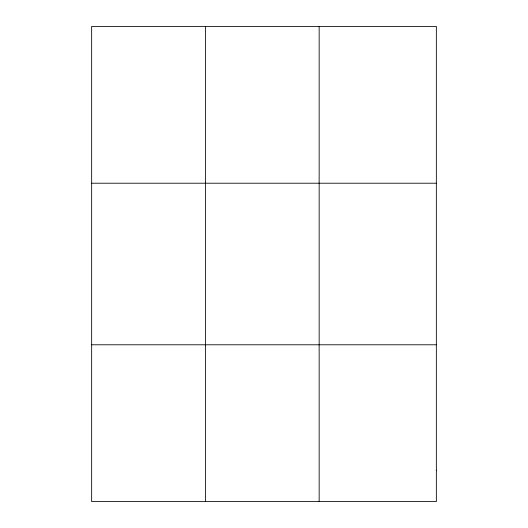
<?xml version="1.0" encoding="UTF-8"?>
<svg xmlns="http://www.w3.org/2000/svg" width="528" height="528" viewBox="0 0 528 528"><rect width="100%" height="100%" fill="white"/><g stroke="black" fill="none" stroke-linecap="round" stroke-linejoin="round"><path stroke-width="0.79" d="M205.405 501.6L205.405 26.4M319.15 501.6L319.15 26.4M91.654 183.216L436.346 183.216M91.654 344.784L436.346 344.784M436.346 470.237L436.346 501.6L91.654 501.6L91.654 26.4L436.346 26.4L436.346 470.237"/></g></svg>
